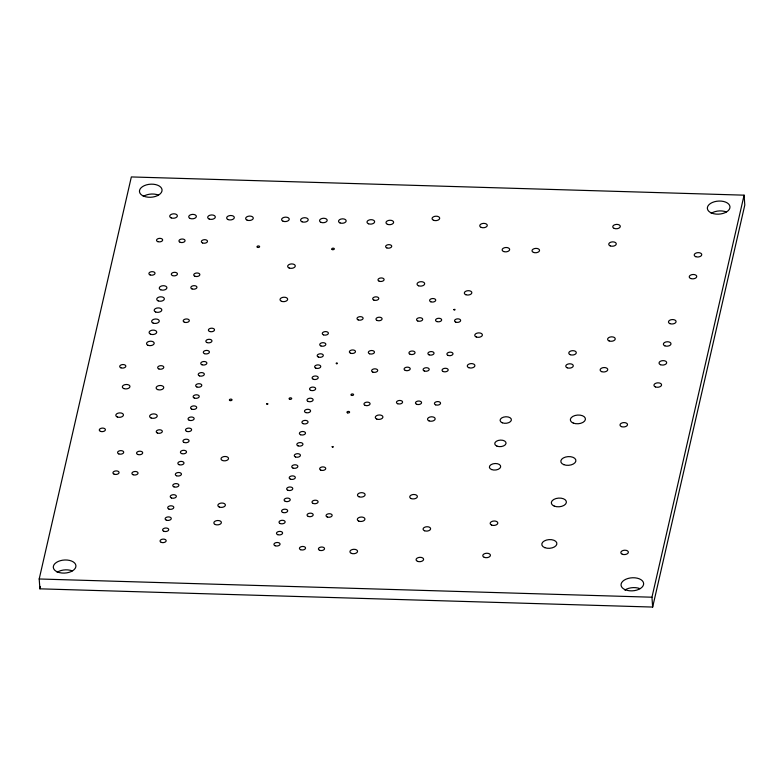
<?xml version="1.0" encoding="UTF-8"?>
<svg xmlns="http://www.w3.org/2000/svg" width="784" height="784" viewBox="0 0 784 784"><rect width="100%" height="100%" fill="white"/><g stroke="black" fill="none" stroke-linecap="round" stroke-linejoin="round"><path stroke-width="1.18" d="M39.2 578.984L131.34 176.939L744.094 195.167L744.8 205.016L652.66 607.061L39.906 588.833L39.2 578.984L651.955 597.212L744.094 195.167M39.906 588.833L40.454 586.452M651.955 597.212L652.66 607.061M711.176 213.346A11.329 6.527 -4.1 0 1 726.288 211.945M143.256 196.461A11.329 6.527 -4.1 0 1 158.368 195.059M624.838 590.048A11.329 6.527 -4.1 0 1 639.95 588.647M57.124 572.281A11.329 6.527 -4.1 0 1 72.236 570.879M266.785 403.819C266.834 405.681 269.373 402.956 266.785 403.819M336.277 363.208C336.326 365.07 338.874 362.345 336.277 363.208M332.191 446.684C332.24 448.536 334.788 445.822 332.191 446.684M453.916 309.513C453.965 311.366 456.504 308.641 453.916 309.513M397.664 403.721A3.067 1.764 -4.1 0 0 402.564 402.319A3.067 1.764 -4.1 0 0 398.37 400.644A3.067 1.764 -4.1 0 0 397.664 403.721M416.647 404.279A3.067 1.764 -4.1 0 0 421.547 402.878A3.067 1.764 -4.1 0 0 417.353 401.212A3.067 1.764 -4.1 0 0 416.647 404.279M435.63 404.848A3.067 1.764 -4.1 0 0 440.53 403.446A3.067 1.764 -4.1 0 0 436.335 401.771A3.067 1.764 -4.1 0 0 435.63 404.848M455.72 322.106A3.067 1.764 -4.1 0 0 460.62 320.705A3.067 1.764 -4.1 0 0 456.425 319.039A3.067 1.764 -4.1 0 0 455.72 322.106M436.737 321.548A3.067 1.764 -4.1 0 0 441.637 320.146A3.067 1.764 -4.1 0 0 437.443 318.471A3.067 1.764 -4.1 0 0 436.737 321.548M417.754 320.979A3.067 1.764 -4.1 0 0 422.664 319.578A3.067 1.764 -4.1 0 0 418.46 317.912A3.067 1.764 -4.1 0 0 417.754 320.979M410.12 354.28A3.067 1.764 -4.1 0 0 415.03 352.878A3.067 1.764 -4.1 0 0 410.826 351.212A3.067 1.764 -4.1 0 0 410.12 354.28M429.103 354.848A3.067 1.764 -4.1 0 0 434.013 353.447A3.067 1.764 -4.1 0 0 429.808 351.771A3.067 1.764 -4.1 0 0 429.103 354.848M448.085 355.407A3.067 1.764 -4.1 0 0 452.985 354.005A3.067 1.764 -4.1 0 0 448.791 352.339A3.067 1.764 -4.1 0 0 448.085 355.407M300.635 549.721A3.067 1.764 -4.1 0 0 305.535 548.32A3.067 1.764 -4.1 0 0 301.33 546.644A3.067 1.764 -4.1 0 0 300.635 549.721M319.607 550.29A3.067 1.764 -4.1 0 0 324.517 548.888A3.067 1.764 -4.1 0 0 320.313 547.212A3.067 1.764 -4.1 0 0 319.607 550.29M327.242 516.989A3.067 1.764 -4.1 0 0 332.142 515.588A3.067 1.764 -4.1 0 0 327.947 513.912A3.067 1.764 -4.1 0 0 327.242 516.989M308.259 516.421A3.067 1.764 -4.1 0 0 313.169 515.019A3.067 1.764 -4.1 0 0 308.965 513.344A3.067 1.764 -4.1 0 0 308.259 516.421M350.556 353.212A3.067 1.764 -4.1 0 0 355.456 351.81A3.067 1.764 -4.1 0 0 351.261 350.144A3.067 1.764 -4.1 0 0 350.556 353.212M369.538 353.78A3.067 1.764 -4.1 0 0 374.438 352.379A3.067 1.764 -4.1 0 0 370.244 350.703A3.067 1.764 -4.1 0 0 369.538 353.78M377.173 320.48A3.067 1.764 -4.1 0 0 382.073 319.078A3.067 1.764 -4.1 0 0 377.878 317.402A3.067 1.764 -4.1 0 0 377.173 320.48M358.19 319.911A3.067 1.764 -4.1 0 0 363.09 318.51A3.067 1.764 -4.1 0 0 358.896 316.844A3.067 1.764 -4.1 0 0 358.19 319.911M379.172 281.201A3.067 1.764 -4.1 0 0 384.082 279.8A3.067 1.764 -4.1 0 0 379.877 278.134A3.067 1.764 -4.1 0 0 379.172 281.201M386.806 247.901A3.067 1.764 -4.1 0 0 391.706 246.499A3.067 1.764 -4.1 0 0 387.512 244.833A3.067 1.764 -4.1 0 0 386.806 247.901M157.731 241.619A3.067 1.764 -4.1 0 0 162.631 240.218A3.067 1.764 -4.1 0 0 158.427 238.542A3.067 1.764 -4.1 0 0 157.731 241.619M150.097 274.919A3.067 1.764 -4.1 0 0 154.997 273.518A3.067 1.764 -4.1 0 0 150.802 271.842A3.067 1.764 -4.1 0 0 150.097 274.919M180.144 242.285A3.067 1.764 -4.1 0 0 185.044 240.884A3.067 1.764 -4.1 0 0 180.849 239.208A3.067 1.764 -4.1 0 0 180.144 242.285M405.299 370.42A3.067 1.764 -4.1 0 0 410.199 369.019A3.067 1.764 -4.1 0 0 406.004 367.343A3.067 1.764 -4.1 0 0 405.299 370.42M351.477 395.352A1.323 0.764 -4.1 0 0 353.584 394.744A1.323 0.764 -4.1 0 0 351.781 394.019A1.323 0.764 -4.1 0 0 351.477 395.352M222.47 460.502A3.773 2.176 -4.1 0 0 228.507 458.777A3.773 2.176 -4.1 0 0 223.332 456.719A3.773 2.176 -4.1 0 0 222.47 460.502M219.324 507.052A3.773 2.176 -4.1 0 0 225.361 505.327A3.773 2.176 -4.1 0 0 220.186 503.269A3.773 2.176 -4.1 0 0 219.324 507.052M215.316 524.535A3.773 2.176 -4.1 0 0 221.353 522.801A3.773 2.176 -4.1 0 0 216.188 520.743A3.773 2.176 -4.1 0 0 215.316 524.535M621.457 426.614A3.773 2.176 -4.1 0 0 627.494 424.889A3.773 2.176 -4.1 0 0 622.32 422.831A3.773 2.176 -4.1 0 0 621.457 426.614M172.509 275.586A3.067 1.764 -4.1 0 0 177.419 274.184A3.067 1.764 -4.1 0 0 173.215 272.509A3.067 1.764 -4.1 0 0 172.509 275.586M202.566 242.952A3.067 1.764 -4.1 0 0 207.466 241.55A3.067 1.764 -4.1 0 0 203.262 239.875A3.067 1.764 -4.1 0 0 202.566 242.952M194.932 276.252A3.067 1.764 -4.1 0 0 199.832 274.851A3.067 1.764 -4.1 0 0 195.637 273.175A3.067 1.764 -4.1 0 0 194.932 276.252M192.021 288.924A3.067 1.764 -4.1 0 0 196.931 287.522A3.067 1.764 -4.1 0 0 192.727 285.856A3.067 1.764 -4.1 0 0 192.021 288.924M184.397 322.224A3.067 1.764 -4.1 0 0 189.297 320.823A3.067 1.764 -4.1 0 0 185.102 319.147A3.067 1.764 -4.1 0 0 184.397 322.224M157.417 433.042A3.067 1.764 -4.1 0 0 162.317 431.641A3.067 1.764 -4.1 0 0 158.123 429.975A3.067 1.764 -4.1 0 0 157.417 433.042M100.47 431.357A3.067 1.764 -4.1 0 0 105.379 429.955A3.067 1.764 -4.1 0 0 101.175 428.28A3.067 1.764 -4.1 0 0 100.47 431.357M313.188 503.455A3.067 1.764 -4.1 0 0 318.088 502.054A3.067 1.764 -4.1 0 0 313.894 500.388A3.067 1.764 -4.1 0 0 313.188 503.455M320.823 470.155A3.067 1.764 -4.1 0 0 325.723 468.754A3.067 1.764 -4.1 0 0 321.528 467.088A3.067 1.764 -4.1 0 0 320.823 470.155M601.602 371.626A3.832 2.215 -4.1 0 0 607.737 369.872A3.832 2.215 -4.1 0 0 602.484 367.784A3.832 2.215 -4.1 0 0 601.602 371.626M468.744 367.676A3.832 2.215 -4.1 0 0 474.879 365.922A3.832 2.215 -4.1 0 0 469.626 363.835A3.832 2.215 -4.1 0 0 468.744 367.676M373.87 300.096A3.067 1.764 -4.1 0 0 378.77 298.694A3.067 1.764 -4.1 0 0 374.566 297.028A3.067 1.764 -4.1 0 0 373.87 300.096M430.808 301.791A3.067 1.764 -4.1 0 0 435.708 300.39A3.067 1.764 -4.1 0 0 431.514 298.714A3.067 1.764 -4.1 0 0 430.808 301.791M365.158 405.387A3.067 1.764 -4.1 0 0 370.058 403.985A3.067 1.764 -4.1 0 0 365.863 402.319A3.067 1.764 -4.1 0 0 365.158 405.387M372.792 372.086A3.067 1.764 -4.1 0 0 377.692 370.685A3.067 1.764 -4.1 0 0 373.498 369.019A3.067 1.764 -4.1 0 0 372.792 372.086M484.257 557.336A3.832 2.215 -4.1 0 0 490.392 555.582A3.832 2.215 -4.1 0 0 485.139 553.484A3.832 2.215 -4.1 0 0 484.257 557.336M351.399 553.377A3.832 2.215 -4.1 0 0 357.533 551.622A3.832 2.215 -4.1 0 0 352.281 549.535A3.832 2.215 -4.1 0 0 351.399 553.377M491.646 525.084A3.832 2.215 -4.1 0 0 497.781 523.33A3.832 2.215 -4.1 0 0 492.528 521.233A3.832 2.215 -4.1 0 0 491.646 525.084M358.788 521.125A3.832 2.215 -4.1 0 0 364.923 519.38A3.832 2.215 -4.1 0 0 359.67 517.283A3.832 2.215 -4.1 0 0 358.788 521.125M376.761 419.058A3.832 2.215 -4.1 0 0 382.896 417.304A3.832 2.215 -4.1 0 0 377.643 415.216A3.832 2.215 -4.1 0 0 376.761 419.058M358.954 496.762A3.832 2.215 -4.1 0 0 365.089 495.008A3.832 2.215 -4.1 0 0 359.836 492.911A3.832 2.215 -4.1 0 0 358.954 496.762M429.015 420.881A3.832 2.215 -4.1 0 0 435.149 419.126A3.832 2.215 -4.1 0 0 429.897 417.029A3.832 2.215 -4.1 0 0 429.015 420.881M614.215 228.409A3.773 2.176 -4.1 0 0 620.262 226.684A3.773 2.176 -4.1 0 0 615.087 224.626A3.773 2.176 -4.1 0 0 614.215 228.409M622.3 554.239A3.773 2.176 -4.1 0 0 628.337 552.514A3.773 2.176 -4.1 0 0 623.172 550.446A3.773 2.176 -4.1 0 0 622.3 554.239M610.217 245.892A3.773 2.176 -4.1 0 0 616.253 244.157A3.773 2.176 -4.1 0 0 611.079 242.099A3.773 2.176 -4.1 0 0 610.217 245.892M424.546 530.758A3.773 2.176 -4.1 0 0 430.583 529.024A3.773 2.176 -4.1 0 0 425.418 526.966A3.773 2.176 -4.1 0 0 424.546 530.758M417.539 561.344A3.773 2.176 -4.1 0 0 423.576 559.619A3.773 2.176 -4.1 0 0 418.401 557.561A3.773 2.176 -4.1 0 0 417.539 561.344M570.233 354.691A3.773 2.176 -4.1 0 0 576.269 352.967A3.773 2.176 -4.1 0 0 571.095 350.909A3.773 2.176 -4.1 0 0 570.233 354.691M567.224 367.804A3.773 2.176 -4.1 0 0 573.261 366.079A3.773 2.176 -4.1 0 0 568.086 364.021A3.773 2.176 -4.1 0 0 567.224 367.804M533.483 252.409A3.773 2.176 -4.1 0 0 539.519 250.684A3.773 2.176 -4.1 0 0 534.355 248.616A3.773 2.176 -4.1 0 0 533.483 252.409M503.593 251.517A3.773 2.176 -4.1 0 0 509.629 249.792A3.773 2.176 -4.1 0 0 504.465 247.734A3.773 2.176 -4.1 0 0 503.593 251.517M229.908 400.536A1.323 0.764 -4.1 0 0 232.025 399.928A1.323 0.764 -4.1 0 0 230.212 399.203A1.323 0.764 -4.1 0 0 229.908 400.536M289.57 399.223A1.323 0.764 -4.1 0 0 291.687 398.625A1.323 0.764 -4.1 0 0 289.874 397.9A1.323 0.764 -4.1 0 0 289.57 399.223M275.135 545.752A3.067 1.764 -4.1 0 0 280.035 544.351A3.067 1.764 -4.1 0 0 275.841 542.675A3.067 1.764 -4.1 0 0 275.135 545.752M277.673 534.649A3.067 1.764 -4.1 0 0 282.583 533.247A3.067 1.764 -4.1 0 0 278.379 531.581A3.067 1.764 -4.1 0 0 277.673 534.649M280.221 523.555A3.067 1.764 -4.1 0 0 285.121 522.154A3.067 1.764 -4.1 0 0 280.927 520.478A3.067 1.764 -4.1 0 0 280.221 523.555M282.769 512.452A3.067 1.764 -4.1 0 0 287.669 511.05A3.067 1.764 -4.1 0 0 283.465 509.375A3.067 1.764 -4.1 0 0 282.769 512.452M285.307 501.348A3.067 1.764 -4.1 0 0 290.207 499.947A3.067 1.764 -4.1 0 0 286.013 498.281A3.067 1.764 -4.1 0 0 285.307 501.348M287.855 490.255A3.067 1.764 -4.1 0 0 292.755 488.853A3.067 1.764 -4.1 0 0 288.561 487.178A3.067 1.764 -4.1 0 0 287.855 490.255M290.394 479.151A3.067 1.764 -4.1 0 0 295.303 477.75A3.067 1.764 -4.1 0 0 291.099 476.074A3.067 1.764 -4.1 0 0 290.394 479.151M292.942 468.048A3.067 1.764 -4.1 0 0 297.842 466.647A3.067 1.764 -4.1 0 0 293.647 464.981A3.067 1.764 -4.1 0 0 292.942 468.048M295.48 456.954A3.067 1.764 -4.1 0 0 300.39 455.553A3.067 1.764 -4.1 0 0 296.185 453.877A3.067 1.764 -4.1 0 0 295.48 456.954M332.22 249.577A1.323 0.764 -4.1 0 0 334.337 248.979A1.323 0.764 -4.1 0 0 332.524 248.254A1.323 0.764 -4.1 0 0 332.22 249.577M257.495 247.362A1.323 0.764 -4.1 0 0 259.602 246.754A1.323 0.764 -4.1 0 0 257.799 246.029A1.323 0.764 -4.1 0 0 257.495 247.362M347.469 412.825A1.323 0.764 -4.1 0 0 349.586 412.227A1.323 0.764 -4.1 0 0 347.773 411.502A1.323 0.764 -4.1 0 0 347.469 412.825M300.576 434.748A3.067 1.764 -4.1 0 0 305.476 433.346A3.067 1.764 -4.1 0 0 301.281 431.68A3.067 1.764 -4.1 0 0 300.576 434.748M303.114 423.654A3.067 1.764 -4.1 0 0 308.024 422.253A3.067 1.764 -4.1 0 0 303.82 420.577A3.067 1.764 -4.1 0 0 303.114 423.654M305.662 412.551A3.067 1.764 -4.1 0 0 310.562 411.149A3.067 1.764 -4.1 0 0 306.368 409.483A3.067 1.764 -4.1 0 0 305.662 412.551M308.2 401.457A3.067 1.764 -4.1 0 0 313.11 400.056A3.067 1.764 -4.1 0 0 308.906 398.38A3.067 1.764 -4.1 0 0 308.2 401.457M310.748 390.354A3.067 1.764 -4.1 0 0 315.648 388.952A3.067 1.764 -4.1 0 0 311.454 387.276A3.067 1.764 -4.1 0 0 310.748 390.354M313.296 379.25A3.067 1.764 -4.1 0 0 318.196 377.849A3.067 1.764 -4.1 0 0 313.992 376.183A3.067 1.764 -4.1 0 0 313.296 379.25M315.834 368.157A3.067 1.764 -4.1 0 0 320.734 366.755A3.067 1.764 -4.1 0 0 316.54 365.079A3.067 1.764 -4.1 0 0 315.834 368.157M318.382 357.053A3.067 1.764 -4.1 0 0 323.282 355.652A3.067 1.764 -4.1 0 0 319.088 353.976A3.067 1.764 -4.1 0 0 318.382 357.053M320.921 345.95A3.067 1.764 -4.1 0 0 325.83 344.548A3.067 1.764 -4.1 0 0 321.626 342.882A3.067 1.764 -4.1 0 0 320.921 345.95M323.469 334.856A3.067 1.764 -4.1 0 0 328.369 333.455A3.067 1.764 -4.1 0 0 324.174 331.779A3.067 1.764 -4.1 0 0 323.469 334.856M209.583 331.465A3.067 1.764 -4.1 0 0 214.493 330.064A3.067 1.764 -4.1 0 0 210.288 328.388A3.067 1.764 -4.1 0 0 209.583 331.465M207.045 342.569A3.067 1.764 -4.1 0 0 211.945 341.167A3.067 1.764 -4.1 0 0 207.75 339.492A3.067 1.764 -4.1 0 0 207.045 342.569M204.497 353.662A3.067 1.764 -4.1 0 0 209.397 352.261A3.067 1.764 -4.1 0 0 205.202 350.595A3.067 1.764 -4.1 0 0 204.497 353.662M201.958 364.766A3.067 1.764 -4.1 0 0 206.858 363.364A3.067 1.764 -4.1 0 0 202.654 361.689A3.067 1.764 -4.1 0 0 201.958 364.766M199.41 375.869A3.067 1.764 -4.1 0 0 204.31 374.468A3.067 1.764 -4.1 0 0 200.116 372.792A3.067 1.764 -4.1 0 0 199.41 375.869M196.862 386.963A3.067 1.764 -4.1 0 0 201.772 385.561A3.067 1.764 -4.1 0 0 197.568 383.895A3.067 1.764 -4.1 0 0 196.862 386.963M194.324 398.066A3.067 1.764 -4.1 0 0 199.224 396.665A3.067 1.764 -4.1 0 0 195.03 394.989A3.067 1.764 -4.1 0 0 194.324 398.066M191.776 409.17A3.067 1.764 -4.1 0 0 196.686 407.768A3.067 1.764 -4.1 0 0 192.482 406.092A3.067 1.764 -4.1 0 0 191.776 409.17M189.238 420.263A3.067 1.764 -4.1 0 0 194.138 418.862A3.067 1.764 -4.1 0 0 189.934 417.196A3.067 1.764 -4.1 0 0 189.238 420.263M186.69 431.367A3.067 1.764 -4.1 0 0 191.59 429.965A3.067 1.764 -4.1 0 0 187.396 428.289A3.067 1.764 -4.1 0 0 186.69 431.367M184.142 442.46A3.067 1.764 -4.1 0 0 189.052 441.059A3.067 1.764 -4.1 0 0 184.848 439.393A3.067 1.764 -4.1 0 0 184.142 442.46M298.028 445.851A3.067 1.764 -4.1 0 0 302.928 444.45A3.067 1.764 -4.1 0 0 298.733 442.774A3.067 1.764 -4.1 0 0 298.028 445.851M181.604 453.564A3.067 1.764 -4.1 0 0 186.504 452.162A3.067 1.764 -4.1 0 0 182.309 450.496A3.067 1.764 -4.1 0 0 181.604 453.564M179.056 464.667A3.067 1.764 -4.1 0 0 183.966 463.266A3.067 1.764 -4.1 0 0 179.761 461.59A3.067 1.764 -4.1 0 0 179.056 464.667M176.518 475.761A3.067 1.764 -4.1 0 0 181.418 474.359A3.067 1.764 -4.1 0 0 177.223 472.693A3.067 1.764 -4.1 0 0 176.518 475.761M173.97 486.864A3.067 1.764 -4.1 0 0 178.87 485.463A3.067 1.764 -4.1 0 0 174.675 483.787A3.067 1.764 -4.1 0 0 173.97 486.864M171.431 497.967A3.067 1.764 -4.1 0 0 176.331 496.566A3.067 1.764 -4.1 0 0 172.127 494.89A3.067 1.764 -4.1 0 0 171.431 497.967M168.883 509.061A3.067 1.764 -4.1 0 0 173.783 507.66A3.067 1.764 -4.1 0 0 169.589 505.994A3.067 1.764 -4.1 0 0 168.883 509.061M166.335 520.164A3.067 1.764 -4.1 0 0 171.245 518.763A3.067 1.764 -4.1 0 0 167.041 517.087A3.067 1.764 -4.1 0 0 166.335 520.164M163.797 531.268A3.067 1.764 -4.1 0 0 168.697 529.866A3.067 1.764 -4.1 0 0 164.503 528.191A3.067 1.764 -4.1 0 0 163.797 531.268M161.249 542.361A3.067 1.764 -4.1 0 0 166.149 540.96A3.067 1.764 -4.1 0 0 161.955 539.294A3.067 1.764 -4.1 0 0 161.249 542.361M502.299 422.792A5.664 3.263 -4.1 0 0 511.354 420.204A5.664 3.263 -4.1 0 0 503.593 417.117A5.664 3.263 -4.1 0 0 502.299 422.792M496.948 446.125A5.664 3.263 -4.1 0 0 506.003 443.538A5.664 3.263 -4.1 0 0 498.252 440.451A5.664 3.263 -4.1 0 0 496.948 446.125M491.578 469.547A5.664 3.263 -4.1 0 0 500.633 466.96A5.664 3.263 -4.1 0 0 492.881 463.873A5.664 3.263 -4.1 0 0 491.578 469.547M281.495 301.301A3.832 2.215 -4.1 0 0 287.63 299.547A3.832 2.215 -4.1 0 0 282.377 297.459A3.832 2.215 -4.1 0 0 281.495 301.301M289.129 268.001A3.832 2.215 -4.1 0 0 295.264 266.246A3.832 2.215 -4.1 0 0 290.011 264.159A3.832 2.215 -4.1 0 0 289.129 268.001M137.759 454.465A3.067 1.764 -4.1 0 0 142.668 453.064A3.067 1.764 -4.1 0 0 138.464 451.388A3.067 1.764 -4.1 0 0 137.759 454.465M118.776 453.897A3.067 1.764 -4.1 0 0 123.686 452.495A3.067 1.764 -4.1 0 0 119.482 450.82A3.067 1.764 -4.1 0 0 118.776 453.897M133.113 474.741A3.067 1.764 -4.1 0 0 138.013 473.34A3.067 1.764 -4.1 0 0 133.819 471.664A3.067 1.764 -4.1 0 0 133.113 474.741M114.131 474.173A3.067 1.764 -4.1 0 0 119.041 472.772A3.067 1.764 -4.1 0 0 114.836 471.096A3.067 1.764 -4.1 0 0 114.131 474.173M120.903 367.814A3.067 1.764 -4.1 0 0 125.812 366.412A3.067 1.764 -4.1 0 0 121.608 364.736A3.067 1.764 -4.1 0 0 120.903 367.814M158.868 368.941A3.067 1.764 -4.1 0 0 163.768 367.539A3.067 1.764 -4.1 0 0 159.573 365.863A3.067 1.764 -4.1 0 0 158.868 368.941M418.519 285.768A3.832 2.215 -4.1 0 0 424.654 284.014A3.832 2.215 -4.1 0 0 419.401 281.926A3.832 2.215 -4.1 0 0 418.519 285.768M433.532 220.275A3.832 2.215 -4.1 0 0 439.667 218.52A3.832 2.215 -4.1 0 0 434.414 216.433A3.832 2.215 -4.1 0 0 433.532 220.275M660.52 364.717A3.832 2.215 -4.1 0 0 666.655 362.963A3.832 2.215 -4.1 0 0 661.402 360.865A3.832 2.215 -4.1 0 0 660.52 364.717M655.424 386.914A3.832 2.215 -4.1 0 0 661.559 385.16A3.832 2.215 -4.1 0 0 656.306 383.072A3.832 2.215 -4.1 0 0 655.424 386.914M669.928 323.635A3.832 2.215 -4.1 0 0 676.063 321.881A3.832 2.215 -4.1 0 0 670.81 319.794A3.832 2.215 -4.1 0 0 669.928 323.635M664.842 345.832A3.832 2.215 -4.1 0 0 670.977 344.078A3.832 2.215 -4.1 0 0 665.724 341.991A3.832 2.215 -4.1 0 0 664.842 345.832M340.011 222.921A3.832 2.215 -4.1 0 0 346.146 221.166A3.832 2.215 -4.1 0 0 340.893 219.079A3.832 2.215 -4.1 0 0 340.011 222.921M321.028 222.362A3.832 2.215 -4.1 0 0 327.163 220.608A3.832 2.215 -4.1 0 0 321.91 218.511A3.832 2.215 -4.1 0 0 321.028 222.362M302.046 221.794A3.832 2.215 -4.1 0 0 308.181 220.039A3.832 2.215 -4.1 0 0 302.928 217.952A3.832 2.215 -4.1 0 0 302.046 221.794M283.073 221.225A3.832 2.215 -4.1 0 0 289.208 219.471A3.832 2.215 -4.1 0 0 283.955 217.384A3.832 2.215 -4.1 0 0 283.073 221.225M247.127 220.157A3.832 2.215 -4.1 0 0 253.261 218.403A3.832 2.215 -4.1 0 0 248.009 216.315A3.832 2.215 -4.1 0 0 247.127 220.157M228.144 219.598A3.832 2.215 -4.1 0 0 234.279 217.844A3.832 2.215 -4.1 0 0 229.026 215.747A3.832 2.215 -4.1 0 0 228.144 219.598M209.161 219.03A3.832 2.215 -4.1 0 0 215.296 217.276A3.832 2.215 -4.1 0 0 210.043 215.188A3.832 2.215 -4.1 0 0 209.161 219.03M190.189 218.462A3.832 2.215 -4.1 0 0 196.323 216.717A3.832 2.215 -4.1 0 0 191.071 214.62A3.832 2.215 -4.1 0 0 190.189 218.462M171.206 217.903A3.832 2.215 -4.1 0 0 177.341 216.149A3.832 2.215 -4.1 0 0 172.088 214.052A3.832 2.215 -4.1 0 0 171.206 217.903M544.743 547.634A7.556 4.351 -4.1 0 0 556.816 544.174A7.556 4.351 -4.1 0 0 546.477 540.058A7.556 4.351 -4.1 0 0 544.743 547.634M554.259 506.111A7.556 4.351 -4.1 0 0 566.332 502.662A7.556 4.351 -4.1 0 0 555.993 498.546A7.556 4.351 -4.1 0 0 554.259 506.111M563.765 464.647A7.556 4.351 -4.1 0 0 575.838 461.188A7.556 4.351 -4.1 0 0 565.499 457.072A7.556 4.351 -4.1 0 0 563.765 464.647M573.29 423.086A7.556 4.351 -4.1 0 0 585.364 419.636A7.556 4.351 -4.1 0 0 575.025 415.51A7.556 4.351 -4.1 0 0 573.29 423.086M690.684 278.506A3.773 2.176 -4.1 0 0 696.721 276.781A3.773 2.176 -4.1 0 0 691.557 274.723A3.773 2.176 -4.1 0 0 690.684 278.506M695.692 256.662A3.773 2.176 -4.1 0 0 701.729 254.927A3.773 2.176 -4.1 0 0 696.564 252.869A3.773 2.176 -4.1 0 0 695.692 256.662M481.209 227.399A3.773 2.176 -4.1 0 0 487.246 225.674A3.773 2.176 -4.1 0 0 482.072 223.616A3.773 2.176 -4.1 0 0 481.209 227.399M465.784 294.696A3.773 2.176 -4.1 0 0 471.821 292.971A3.773 2.176 -4.1 0 0 466.656 290.913A3.773 2.176 -4.1 0 0 465.784 294.696M443.254 371.547A3.067 1.764 -4.1 0 0 448.164 370.146A3.067 1.764 -4.1 0 0 443.96 368.47A3.067 1.764 -4.1 0 0 443.254 371.547M424.281 370.979A3.067 1.764 -4.1 0 0 429.181 369.578A3.067 1.764 -4.1 0 0 424.987 367.912A3.067 1.764 -4.1 0 0 424.281 370.979M711.764 213.121A11.329 6.527 -4.1 0 0 729.884 207.946A11.329 6.527 -4.1 0 0 714.371 201.762A11.329 6.527 -4.1 0 0 711.764 213.121M143.854 196.225A11.329 6.527 -4.1 0 0 161.965 191.051A11.329 6.527 -4.1 0 0 146.451 184.877A11.329 6.527 -4.1 0 0 143.854 196.225M625.436 589.813A11.329 6.527 -4.1 0 0 643.546 584.639A11.329 6.527 -4.1 0 0 628.033 578.465A11.329 6.527 -4.1 0 0 625.436 589.813M57.712 572.055A11.329 6.527 -4.1 0 0 75.832 566.871A11.329 6.527 -4.1 0 0 60.319 560.697A11.329 6.527 -4.1 0 0 57.712 572.055M411.208 498.575A3.832 2.215 -4.1 0 0 417.343 496.821A3.832 2.215 -4.1 0 0 412.08 494.733A3.832 2.215 -4.1 0 0 411.208 498.575M609.09 340.922A3.832 2.215 -4.1 0 0 615.224 339.168A3.832 2.215 -4.1 0 0 609.972 337.071A3.832 2.215 -4.1 0 0 609.09 340.922M476.231 336.973A3.832 2.215 -4.1 0 0 482.366 335.219A3.832 2.215 -4.1 0 0 477.113 333.122A3.832 2.215 -4.1 0 0 476.231 336.973M117.296 416.98A3.832 2.215 -4.1 0 0 123.431 415.226A3.832 2.215 -4.1 0 0 118.178 413.129A3.832 2.215 -4.1 0 0 117.296 416.98M123.803 388.56A3.832 2.215 -4.1 0 0 129.938 386.816A3.832 2.215 -4.1 0 0 124.685 384.719A3.832 2.215 -4.1 0 0 123.803 388.56M151.087 417.98A3.832 2.215 -4.1 0 0 157.221 416.226A3.832 2.215 -4.1 0 0 151.969 414.138A3.832 2.215 -4.1 0 0 151.087 417.98M157.594 389.57A3.832 2.215 -4.1 0 0 163.729 387.815A3.832 2.215 -4.1 0 0 158.476 385.728A3.832 2.215 -4.1 0 0 157.594 389.57M160.749 289.796A3.832 2.215 -4.1 0 0 166.884 288.042A3.832 2.215 -4.1 0 0 161.631 285.944A3.832 2.215 -4.1 0 0 160.749 289.796M158.201 300.889A3.832 2.215 -4.1 0 0 164.336 299.135A3.832 2.215 -4.1 0 0 159.083 297.048A3.832 2.215 -4.1 0 0 158.201 300.889M155.663 311.993A3.832 2.215 -4.1 0 0 161.798 310.239A3.832 2.215 -4.1 0 0 156.545 308.141A3.832 2.215 -4.1 0 0 155.663 311.993M153.115 323.086A3.832 2.215 -4.1 0 0 159.25 321.342A3.832 2.215 -4.1 0 0 153.997 319.245A3.832 2.215 -4.1 0 0 153.115 323.086M150.567 334.19A3.832 2.215 -4.1 0 0 156.702 332.436A3.832 2.215 -4.1 0 0 151.449 330.348A3.832 2.215 -4.1 0 0 150.567 334.19M148.029 345.293A3.832 2.215 -4.1 0 0 154.164 343.539A3.832 2.215 -4.1 0 0 148.911 341.442A3.832 2.215 -4.1 0 0 148.029 345.293M387.463 224.332A3.832 2.215 -4.1 0 0 393.597 222.578A3.832 2.215 -4.1 0 0 388.345 220.49A3.832 2.215 -4.1 0 0 387.463 224.332M368.48 223.773A3.832 2.215 -4.1 0 0 374.615 222.019A3.832 2.215 -4.1 0 0 369.362 219.922A3.832 2.215 -4.1 0 0 368.48 223.773"/></g></svg>
